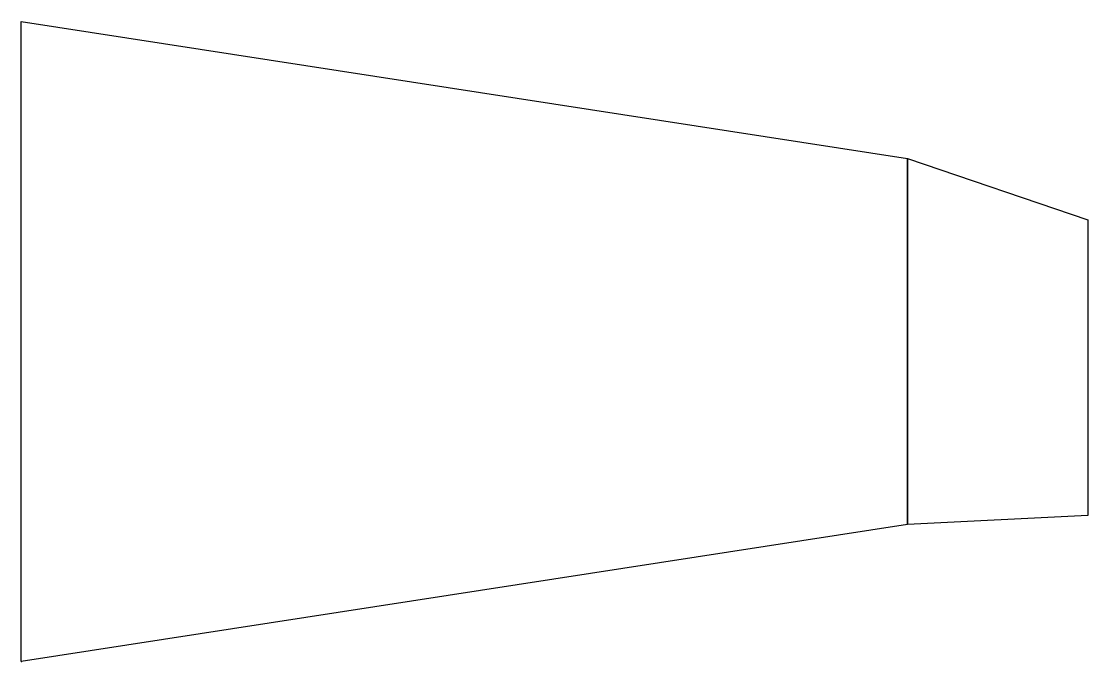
# Model space of a CAD drawing. Header units: metres. Extents: x 0 to 21649, y 0 to 12993.
import ezdxf

# ---------------------------------------------------------------- set-up
doc = ezdxf.new("R2010")
doc.units = ezdxf.units.M

msp = doc.modelspace()

# ---------------------------------------------------------------- linework, layer by layer
msp.add_line((0, 0), (10, 0))
at = {"color": 1}
for points in [[(0, 0, -2720), (0, 12993, -2720), (17989, 10208, -2720), (17989, 2785, -2720)], [(17989, 2785, -2720), (17989, 10208, -2720), (21649, 8967, -1500), (21649, 2967, -1500)]]:
    msp.add_polyline3d(points, close=True, dxfattribs=at)

doc.saveas('drawing.dxf')
